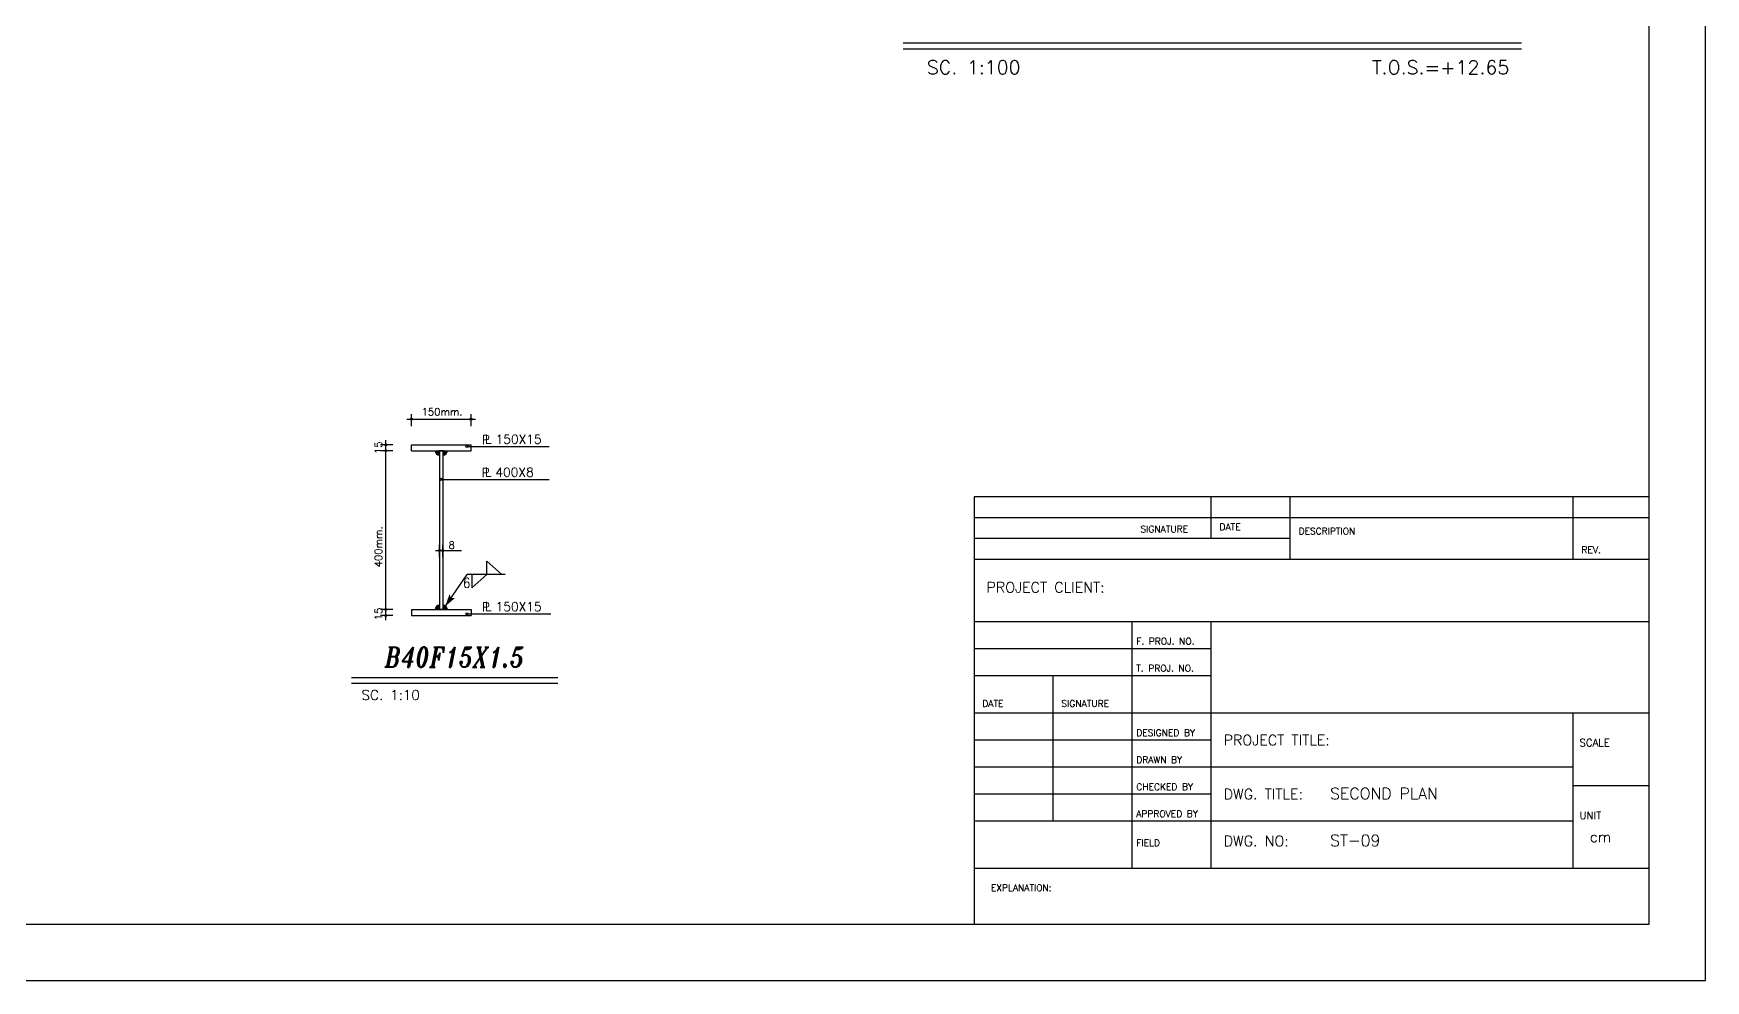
# Model space of a CAD drawing. Header units: inches. Extents: x 460503 to 460688, y 47570 to 48852.
# Drawn here: x 460548.1 to 460590.15, y 48292.86 to 48316.7 of the extents above; entities that cross this region are included whole.
import ezdxf

# ---------------------------------------------------------------- set-up
doc = ezdxf.new("R2010")
doc.units = ezdxf.units.IN
doc.header["$MEASUREMENT"] = 0
doc.linetypes.add('HIDDEN', pattern=[0.375, 0.25, -0.125])
for name, color, linetype in [('1', 1, 'Continuous'), ('1R', 1, 'Continuous'), ('3', 3, 'HIDDEN'), ('3G', 3, 'Continuous'), ('4C', 4, 'Continuous'), ('6M', 6, 'Continuous'), ('7', 7, 'Continuous'), ('DIM', 8, 'Continuous'), ('E10', 3, 'Continuous'), ('lateral brace', 5, 'Continuous'), ('Layer4', 118, 'Continuous'), ('TEXT-1', 3, 'Continuous')]:
    doc.layers.add(name, color=color, linetype=linetype)
doc.styles.add('E100', font='SIMPLEX.shx', dxfattribs={"width": 0.7})
doc.styles.add('ITALICT', font='italict')
doc.styles.add('ROMANS', font='ROMANS', dxfattribs={"width": 0.8})

msp = doc.modelspace()

# ---------------------------------------------------------------- hatches: boundary and pattern name
at = {"layer": 'TEXT-1'}
for points in [[(460558.30940931, 48306.08152339, -0.4142135624), (460558.19464699, 48306.19628571), (460558.30940931, 48306.19628571)], [(460558.38940931, 48306.08152339, 0.4142135624), (460558.50417163, 48306.19628571), (460558.38940931, 48306.19628571)], [(460558.30940931, 48302.31104803, 0.4142135624), (460558.19464699, 48302.19628571), (460558.30940931, 48302.19628571)], [(460558.38940931, 48302.31104803, -0.4142135624), (460558.50417163, 48302.19628571), (460558.38940931, 48302.19628571)]]:
    msp.add_hatch(color=256, dxfattribs=at).paths.add_polyline_path(points)

# ---------------------------------------------------------------- linework, layer by layer
at = {"layer": '1'}
for p, q in [((460571.74860333, 48305.03077131), (460571.74860333, 48294.2756538)), ((460571.74860333, 48305.03077131), (460571.74860333, 48295.68823734)), ((460588.72955203, 48305.03077131), (460571.74860333, 48305.03077131)), ((460577.71284497, 48303.98441312), (460577.71284497, 48305.03077131)), ((460579.70092552, 48303.46123403), (460579.70092552, 48305.03077131)), ((460586.81616116, 48303.46123403), (460586.81616116, 48305.03077131)), ((460588.72955203, 48304.50759222), (460571.74860333, 48304.50759222)), ((460579.70092552, 48303.98441312), (460571.74860333, 48303.98441312)), ((460588.72955203, 48303.46123403), (460571.74860333, 48303.46123403)), ((460588.72955203, 48301.89169676), (460571.74860333, 48301.89169676)), ((460575.72476443, 48295.68823734), (460575.72476443, 48301.89169676)), ((460577.71284497, 48295.68823734), (460577.71284497, 48301.89169676)), ((460577.71284497, 48301.21156394), (460571.74860333, 48301.21156394)), ((460577.71284497, 48300.53143112), (460571.74860333, 48300.53143112)), ((460573.73668388, 48296.86917748), (460573.73668388, 48300.53143112)), ((460577.71284497, 48299.58970876), (460571.74860333, 48299.58970876)), ((460588.72955203, 48299.58970876), (460577.71284497, 48299.58970876)), ((460586.81616116, 48295.68823734), (460586.81616116, 48299.58970876)), ((460577.71284497, 48298.90957594), (460571.74860333, 48298.90957594)), ((460586.81616116, 48298.22944312), (460571.74860333, 48298.22944312)), ((460577.71284497, 48297.5493103), (460571.74860333, 48297.5493103)), ((460588.72955203, 48297.75858194), (460586.81616116, 48297.75858194)), ((460577.71284497, 48296.86917748), (460571.74860333, 48296.86917748)), ((460586.81616116, 48296.86917748), (460577.71284497, 48296.86917748)), ((460571.74860333, 48295.68823734), (460588.72955203, 48295.68823734))]:
    msp.add_line(p, q, dxfattribs=at)
msp.add_lwpolyline([(460507.46120186, 48294.2756538), (460588.72955203, 48294.2756538), (460588.72955203, 48350.90865043), (460507.46120186, 48350.90865043)], close=True, dxfattribs=at)
at = {"layer": '1R'}
for p, q in [((460557.59940931, 48306.81202474, -0.00499999), (460557.59940931, 48307.11569862, -0.00499999)), ((460559.09940931, 48306.81330904, -0.00499999), (460559.09940931, 48307.11698292, -0.00499999)), ((460557.48401025, 48306.98727232, -0.00499999), (460559.2107319, 48306.98727232, -0.00499999)), ((460557.12968237, 48306.34628571, -0.00499999), (460556.82600849, 48306.34628571, -0.00499999)), ((460556.9557191, 48301.93063927, -0.00499999), (460556.9557191, 48306.4576083, -0.00499999)), ((460559.00214041, 48306.30390981, -0.00499999), (460561.06778855, 48306.30390981, -0.00499999)), ((460557.13096668, 48306.19628571, -0.00499999), (460556.8272928, 48306.19628571, -0.00499999)), ((460558.35102757, 48305.47393714, -0.00499999), (460561.06778855, 48305.47393714, -0.00499999)), ((460558.20527544, 48303.68314492, -0.00499999), (460558.85959356, 48303.68314492, -0.00499999)), ((460558.30940931, 48303.51907311, -0.00499999), (460558.30940931, 48303.82274699, -0.00499999)), ((460558.38940931, 48303.52035741, -0.00499999), (460558.38940931, 48303.82403129, -0.00499999)), ((460558.44759677, 48302.27743493, -0.00499999), (460558.99910481, 48303.07836258, -0.00499999)), ((460559.95982679, 48303.07836258, -0.00499999), (460558.99910481, 48303.07836258, -0.00499999)), ((460557.12968237, 48302.19628571, -0.00499999), (460556.82600849, 48302.19628571, -0.00499999)), ((460557.13096668, 48302.04628571, -0.00499999), (460556.8272928, 48302.04628571, -0.00499999)), ((460559.00214041, 48302.09046676, -0.00499999), (460561.10667877, 48302.09046676, -0.00499999))]:
    msp.add_line(p, q, dxfattribs=at)
at = {"layer": '3'}
for points in [[(460558.44759677, 48302.27743493, -0.00499999), (460558.59457174, 48302.48854713, -0.00499999), (460558.5578118, 48302.58286047, -0.00499999)], [(460558.44759677, 48302.27743493, -0.00499999), (460558.59457174, 48302.48854713, -0.00499999), (460558.69578079, 48302.48680733, -0.00499999)]]:
    msp.add_solid(points, dxfattribs=at)
at = {"layer": '3G', "linetype": 'ByBlock'}
msp.add_line((460569.96386456, 48316.30980073), (460585.52045597, 48316.30980073), dxfattribs=at)
at = {"layer": '3G'}
for p, q in [((460569.97668551, 48316.30980073), (460585.52045597, 48316.30980073)), ((460557.59940931, 48306.34628571, -0.00499999), (460559.09940931, 48306.34628571, -0.00499999)), ((460557.59940931, 48306.19628571, -0.00499999), (460557.59940931, 48306.34628571, -0.00499999)), ((460559.09940931, 48306.19628571, -0.00499999), (460559.09940931, 48306.34628571, -0.00499999)), ((460557.59940931, 48306.19628571, -0.00499999), (460559.09940931, 48306.19628571, -0.00499999)), ((460558.27919072, 48306.19628571, -0.00499999), (460558.35919072, 48306.19628571, -0.00499999)), ((460558.37208267, 48306.19628571, -0.00499999), (460558.29208267, 48306.19628571, -0.00499999)), ((460558.30500157, 48306.19628571, -0.00499999), (460558.38500157, 48306.19628571, -0.00499999)), ((460558.30940931, 48306.19628571, -0.00499999), (460558.30940931, 48302.19628571, -0.00499999)), ((460558.39789353, 48306.19628571, -0.00499999), (460558.31789353, 48306.19628571, -0.00499999)), ((460558.32673595, 48306.19628571, -0.00499999), (460558.40673595, 48306.19628571, -0.00499999)), ((460558.4196279, 48306.19628571, -0.00499999), (460558.3396279, 48306.19628571, -0.00499999)), ((460558.38940931, 48306.19628571, -0.00499999), (460558.38940931, 48302.19628571, -0.00499999)), ((460559.49777269, 48303.41249544, -0.00499999), (460559.87247521, 48303.07749025, -0.00499999)), ((460559.49777269, 48303.07749025, -0.00499999), (460559.49777269, 48303.41249544, -0.00499999)), ((460559.12404586, 48303.07923491, -0.00499999), (460559.12404586, 48302.74422971, -0.00499999)), ((460559.12404586, 48302.74422971, -0.00499999), (460559.49874838, 48303.07923491, -0.00499999)), ((460557.59940931, 48302.19628571, -0.00499999), (460559.09940931, 48302.19628571, -0.00499999)), ((460557.59940931, 48302.19628571, -0.00499999), (460557.59940931, 48302.04628571, -0.00499999)), ((460557.59940931, 48302.04628571, -0.00499999), (460559.09940931, 48302.04628571, -0.00499999)), ((460558.37208267, 48302.19628571, -0.00499999), (460558.29208267, 48302.19628571, -0.00499999)), ((460558.31419072, 48302.19628571, -0.00499999), (460558.39419072, 48302.19628571, -0.00499999)), ((460558.32673595, 48302.19628571, -0.00499999), (460558.40673595, 48302.19628571, -0.00499999)), ((460558.4196279, 48302.19628571, -0.00499999), (460558.3396279, 48302.19628571, -0.00499999)), ((460559.09940931, 48302.19628571, -0.00499999), (460559.09940931, 48302.04628571, -0.00499999)), ((460556.09747569, 48300.48380514, -0.00499999), (460561.28552422, 48300.48380514, -0.00499999)), ((460556.09747569, 48300.34939175, -0.00499999), (460561.28552422, 48300.34939175, -0.00499999))]:
    msp.add_line(p, q, dxfattribs=at)
for centre, start, end in [((460558.30940931, 48306.19628571, -0.00499999), 180, 270), ((460558.30940931, 48306.19628571, -0.00499999), 180, 270), ((460558.38940931, 48306.19628571, -0.00499999), 270, 0), ((460558.38940931, 48306.19628571, -0.00499999), 270, 0), ((460558.30940931, 48302.19628571, -0.00499999), 90, 180), ((460558.38940931, 48302.19628571, -0.00499999), 0, 90)]:
    msp.add_arc(centre, 0.11476232, start, end, dxfattribs=at)
at = {"layer": '6M', "color": 4}
msp.add_line((460569.96386456, 48316.46036786), (460585.52045597, 48316.46036786), dxfattribs=at)
at = {"layer": '7'}
for centre, radius in [((460557.59940931, 48306.98727232, -0.00499999), 0.02443679), ((460559.09940931, 48306.98727232, -0.00499999), 0.02443679), ((460556.9557191, 48306.34628571, -0.00499999), 0.02443679), ((460556.9557191, 48306.19628571, -0.00499999), 0.02443679), ((460559.00214041, 48306.30390981, -0.00499999), 0.02909142), ((460558.35102757, 48305.47393714, -0.00499999), 0.02909142), ((460558.30940931, 48303.68314492, -0.00499999), 0.02443679), ((460558.38940931, 48303.68314492, -0.00499999), 0.02443679), ((460556.9557191, 48302.19628571, -0.00499999), 0.02443679), ((460556.9557191, 48302.04628571, -0.00499999), 0.02443679), ((460559.00214041, 48302.09046676, -0.00499999), 0.02909142)]:
    msp.add_circle(centre, radius, dxfattribs=at)
at = {"layer": 'DIM'}
msp.add_lwpolyline([(460506.04537694, 48292.85982888), (460590.14537694, 48292.85982888), (460590.14537694, 48352.32447535), (460506.04537694, 48352.32447535)], close=True, dxfattribs=at)
at = {"layer": 'lateral brace'}
msp.add_lwpolyline([(460506.04537694, 48292.85982888), (460590.14537694, 48292.85982888), (460590.14537694, 48352.32447535), (460506.04537694, 48352.32447535)], close=True, dxfattribs=at)
at = {"layer": 'Layer4'}
msp.add_lwpolyline([(460590.14537694, 48352.32447535), (460506.04537694, 48352.32447535), (460506.04537694, 48292.85982888), (460590.14537694, 48292.85982888)], close=True, dxfattribs=at)

# ---------------------------------------------------------------- texts
at = {"layer": '1', "style": 'ROMANS'}
for s, height, p in [('SIGNATURE', 0.167417309, (460575.93403606, 48304.14136685)), ('DATE', 0.167417309, (460577.92211661, 48304.19368476)), ('DESCRIPTION', 0.1674173092, (460579.91019716, 48304.08904894)), ('REV.', 0.167417309, (460587.0254328, 48303.61818776)), ('PROJECT CLIENT:', 0.2615895456, (460572.06251079, 48302.62688533)), ('F. PROJ. NO.', 0.1674173092, (460575.82940024, 48301.31619976)), ('T. PROJ. NO.', 0.1674173092, (460575.82940024, 48300.63606694)), ('DATE', 0.167417309, (460571.95787497, 48299.74666249)), ('SIGNATURE', 0.167417309, (460573.94595552, 48299.74666249)), ('DESIGNED BY', 0.1674173092, (460575.82940024, 48299.01421176)), ('PROJECT TITLE:', 0.2615895456, (460578.02675243, 48298.78256835)), ('SCALE', 0.188344473, (460586.97311489, 48298.75262221)), ('DRAWN BY', 0.167417309, (460575.82940024, 48298.33407894)), ('CHECKED BY', 0.167417309, (460575.82940024, 48297.65394612)), ('DWG. TITLE:', 0.2615895456, (460578.02675243, 48297.42230272)), ('APPROVED BY', 0.1674173092, (460575.82940024, 48296.9738133)), ('UNIT', 0.188344473, (460586.97311489, 48296.92149539)), ('FIELD', 0.167417309, (460575.82940024, 48296.24136258)), ('DWG. NO:', 0.261589546, (460578.02675243, 48296.24136258)), ('cm', 0.261589546, (460587.23470443, 48296.34599839)), ('EXPLANATION:', 0.1674173092, (460572.17270318, 48295.1126235))]:
    msp.add_text(s, height=height, dxfattribs=at).set_placement(p)
at = {"layer": '3G', "style": 'ROMANS'}
for s, height, p in [('SC. 1:100', 0.35, (460570.56327579, 48315.66901236)), ('T.O.S.=+12.65', 0.35, (460581.75882496, 48315.66901236)), ('150mm.', 0.1848, (460557.85634849, 48307.08064768, -0.00499999)), ('P', 0.225, (460559.37102986, 48306.36245521, -0.00499999)), ('L', 0.225, (460559.45366882, 48306.38019015, -0.00499999)), ('150X15', 0.225, (460559.71659814, 48306.3722833, -0.00499999)), ('P', 0.225, (460559.36790236, 48305.53248255, -0.00499999)), ('L', 0.225, (460559.45054131, 48305.55021748, -0.00499999)), ('400X8', 0.225, (460559.71347063, 48305.54231064, -0.00499999)), ('8', 0.1848, (460558.53528323, 48303.7289047, -0.00499999)), ('P', 0.225, (460559.37102986, 48302.14901216, -0.00499999)), ('L', 0.225, (460559.45366882, 48302.16674709, -0.00499999)), ('150X15', 0.225, (460559.71659814, 48302.15884025, -0.00499999)), ('SC. 1:10', 0.249999993, (460556.34478581, 48299.92177038, -0.00499999))]:
    msp.add_text(s, height=height, dxfattribs=at).set_placement(p)
for s, p in [('15', (460556.86234373, 48306.11238617, -0.00499999)), ('400mm.', (460556.86234373, 48303.26106768, -0.00499999)), ('15', (460556.86234373, 48301.92873804, -0.00499999))]:
    msp.add_text(s, height=0.1848, rotation=90, dxfattribs=at).set_placement(p)
at = {"layer": '3G', "style": 'ROMANS', "width": 0.8}
msp.add_text('6', height=0.25, dxfattribs=at).set_placement((460558.90472919, 48302.74312193, -0.00499999))
at = {"layer": '4C', "style": 'ITALICT', "width": 0.8}
msp.add_text('B40F15X1.5', height=0.5, dxfattribs=at).set_placement((460556.92807281, 48300.75081679, -0.00499999))
at = {"layer": 'E10', "color": 3, "style": 'E100'}
for s, p in [('SECOND PLAN', (460580.70460128, 48297.42230272)), ('ST-09', (460580.70460128, 48296.24136258))]:
    msp.add_text(s, height=0.28865, dxfattribs=at).set_placement(p)

doc.saveas('drawing.dxf')
